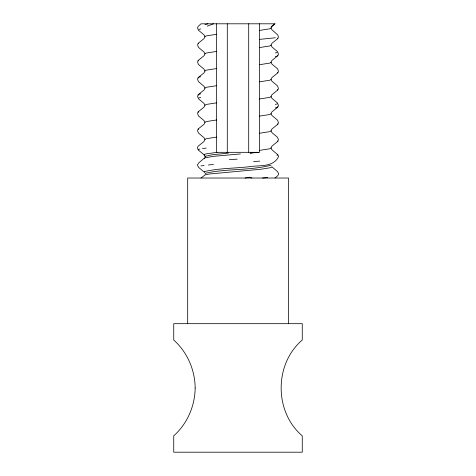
<?xml version="1.0" encoding="UTF-8"?>
<svg xmlns="http://www.w3.org/2000/svg" width="476" height="476" viewBox="0 0 476 476"><rect width="100%" height="100%" fill="white"/><g stroke="black" fill="none" stroke-linecap="round" stroke-linejoin="round"><path stroke-width="0.71" d="M204.323 158.746L204.549 157.943L213.373 156.336L240.434 153.926M259.42 47.582L270.011 45.922L271.064 45.089L271.921 43.322L277.829 38.556L278.4 36.932L277.794 35.004L271.814 29.649L271.064 27.953L271.939 26.251L274.991 23.8L201.009 23.8L198.171 26.382L197.534 27.804L198.444 30.22L204.079 34.944L204.936 36.783L204.079 38.55L198.171 43.316L197.6 44.94L198.444 47.356L204.079 52.08L204.936 53.919L204.079 55.686L198.171 60.452L197.57 62.076L198.444 64.492L204.079 69.216L204.936 71.055L204.079 72.822L198.171 77.588L197.522 79.212L198.444 81.628L204.079 86.352L204.936 88.191L204.079 89.958L198.171 94.724L197.576 96.348L198.444 98.764L204.079 103.488L204.936 105.327L204.079 107.094L198.171 111.86L197.594 113.484L198.444 115.9L204.079 120.624L204.936 122.463L204.079 124.23L198.171 128.996L197.528 130.62L198.444 133.036L204.079 137.76L204.936 139.599L204.079 141.366L198.147 146.191L197.415 147.857L198.212 149.999L204.067 154.73L205.055 156.336L212.409 154.73L228.391 153.123L226.32 152.32M259.42 98.99L270.011 97.33L271.064 96.497L271.921 94.73L277.829 89.964L278.4 88.34L277.556 85.924L271.921 81.2L271.064 79.361L271.921 77.594L277.829 72.828L278.46 71.204L277.556 68.788L271.921 64.064L271.064 62.225L271.921 60.458L277.829 55.692L278.46 54.068L277.556 51.652L271.921 46.928L271.064 45.089M259.42 150.398L270.011 148.738L271.064 147.905L271.921 146.138L277.829 141.372L278.418 139.748L277.556 137.332L271.921 132.608L271.064 130.769L271.921 129.002L277.829 124.236L278.478 122.612L277.556 120.196L271.921 115.472L271.064 113.633L271.921 111.866L277.829 107.1L278.436 105.476L277.556 103.06L271.921 98.336L271.064 96.497M205.055 174.008L205.537 173.204C227.04 168.462 249.888 170.723 271.1 165.172M204.549 157.943L198.688 162.917L197.379 165.136L198.617 167.397L204.549 172.401L204.323 171.598C218.811 168.177 233.948 168.45 248.704 166.779C258.855 164.952 273.266 167.861 278.627 156.497L277.853 154.825L271.921 149.744L271.064 147.905M274.991 178.024L277.847 175.608L278.692 173.776L277.454 171.55L271.855 166.779L271.106 167.582L261.36 169.188L209.291 174.008L205.269 174.811L201.009 178.024M274.991 23.8L271.171 26.864L271.939 26.251M204.936 36.783L205.989 35.95L216.58 34.29M204.936 53.919L205.989 53.086L216.58 51.426M204.936 71.055L205.989 70.222L216.58 68.562M271.064 27.953L270.011 28.786L259.42 30.446M204.936 88.191L205.989 87.358L216.58 85.698M204.936 105.327L205.989 104.494L216.58 102.834M271.064 62.225L270.011 63.058L259.42 64.718M204.936 122.463L205.989 121.63L216.58 119.97M271.064 79.361L270.011 80.194L259.42 81.854M204.936 139.599L205.989 138.766L216.58 137.106M271.064 113.633L270.011 114.466L259.42 116.126M271.064 130.769L270.011 131.602L259.42 133.262M277.008 155.366L277.853 154.825M207.233 26.144L213.534 23.8M198.421 149.518L199.86 149.036M204.972 24.663L207.97 23.8M198.926 29.345L200.694 28.905M275.306 52.967L277.074 52.527M275.306 56.573L277.074 56.132M198.926 77.148L200.694 76.707M198.926 94.284L200.694 93.843M198.926 97.889L200.694 97.449M275.306 104.375L277.074 103.935M275.306 107.981L277.074 107.54M245.182 178.024L249.608 177.233L251.917 178.024M254.821 152.32L250.156 153.123L258.831 152.32M200.949 165.945L204.115 165.464M202.502 148.554L206.251 148.066M275.318 37.765L259.42 39.401M217.169 152.32L205.793 153.926L204.067 154.73L205.537 157.139M208.345 164.982L213.504 164.494M262.466 178.024L267.625 177.542M253.559 161.596L259.783 161.114M229.361 159.68L237.173 159.145M277.556 38.122L277.829 38.556M277.556 55.258L277.829 55.692M277.556 72.394L277.829 72.828M277.556 89.53L277.829 89.964M277.556 106.666L277.829 107.1M277.556 123.802L277.829 124.236M277.556 140.938L277.829 141.372M198.171 43.316L198.444 43.75M198.171 60.452L198.444 60.886M198.171 77.588L198.444 78.022M198.171 94.724L198.444 95.158M198.171 111.86L198.444 112.294M198.171 128.996L198.444 129.43M288.551 323.68L288.551 178.024L187.687 178.024L187.687 323.68M259.42 23.8L259.42 152.32L216.58 152.32L216.58 23.8M248.71 23.8L248.71 152.32M227.29 23.8L227.29 152.32M195.16 387.94C195.005 405.968 187.241 423.818 173.74 435.837L173.74 452.2L302.26 452.2L302.26 435.837C274.122 411.901 274.122 363.979 302.26 340.042L302.26 323.68L173.74 323.68L173.74 340.042C187.241 352.062 195.005 369.911 195.16 387.94"/></g></svg>
